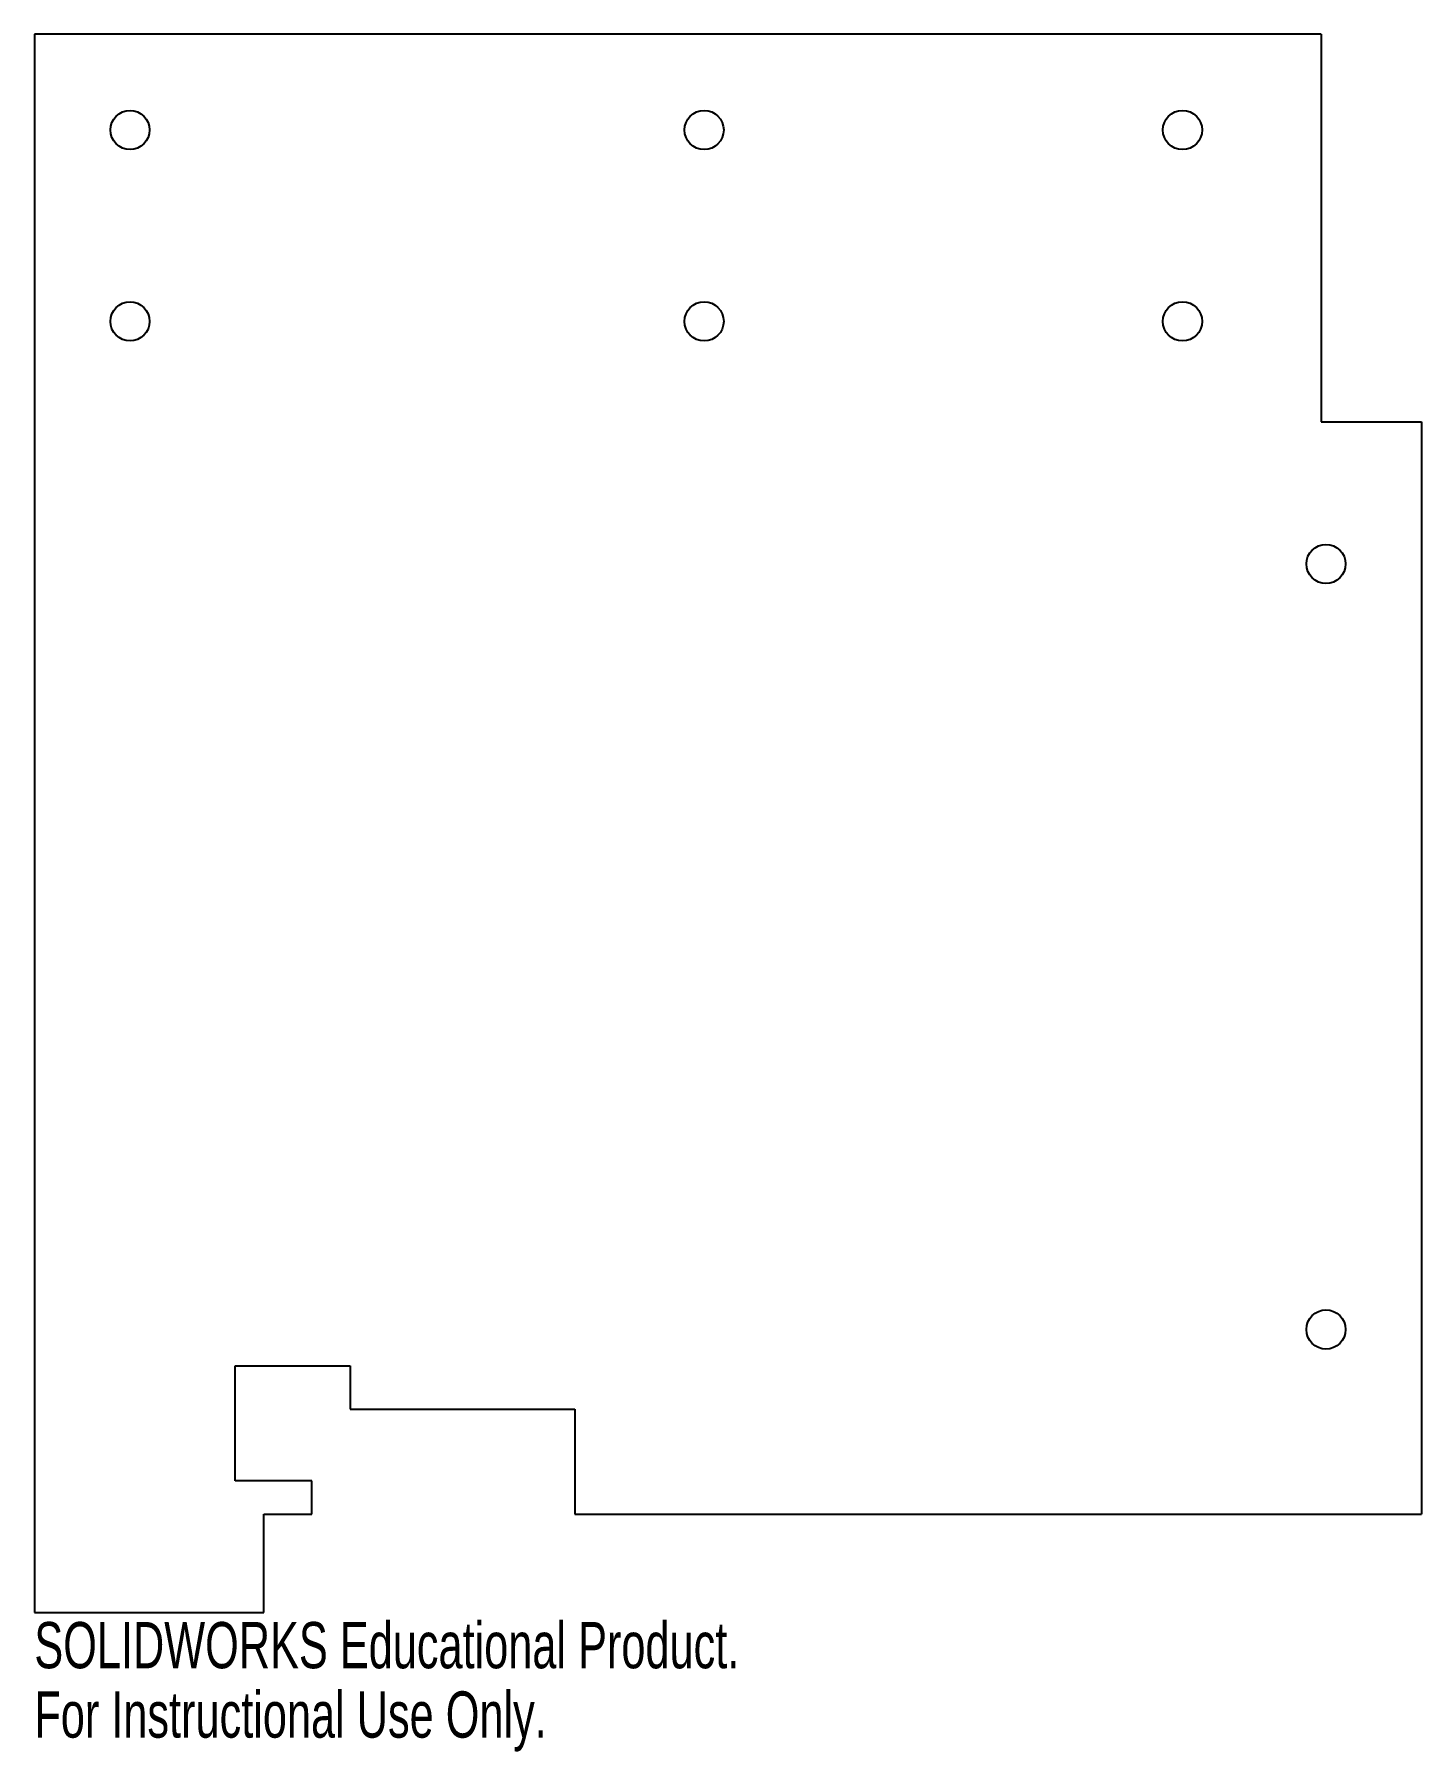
# Model space of a CAD drawing. Header units: millimetres. Extents: x -145 to 0, y -102 to 77.
import ezdxf

# ---------------------------------------------------------------- set-up
doc = ezdxf.new("R2010")
doc.units = ezdxf.units.MM
doc.styles.add('SLDTEXTSTYLE0', font='TXT', dxfattribs={"width": 0.7})

msp = doc.modelspace()

# ---------------------------------------------------------------- linework, layer by layer
at = {"color": 7, "linetype": 'Continuous', "lineweight": 25}
for p, q in [((-10.5, 77.33), (-145, 77.33)), ((-145, 77.33), (-145, -87.58)), ((-10.5, 77.33), (-10.5, 36.83)), ((-10.5, 36.83), (0, 36.83)), ((0, 36.83), (0, -77.33)), ((-124, -73.83), (-124, -61.83)), ((-124, -61.83), (-112, -61.83)), ((-112, -61.83), (-112, -66.33)), ((-112, -66.33), (-88.5, -66.33)), ((-88.5, -66.33), (-88.5, -77.33)), ((-116, -73.83), (-124, -73.83)), ((-116, -77.33), (-116, -73.83)), ((-121, -87.58), (-121, -77.33)), ((-121, -77.33), (-116, -77.33)), ((-88.5, -77.33), (0, -77.33)), ((-145, -87.58), (-121, -87.58))]:
    msp.add_line(p, q, dxfattribs=at)
for centre in [(-135, 67.33), (-75, 67.33), (-25, 67.33), (-135, 47.33), (-75, 47.33), (-25, 47.33), (-10, 21.98), (-10, -58.02)]:
    msp.add_circle(centre, 2.05, dxfattribs=at)

# ---------------------------------------------------------------- texts
at = {"color": 7, "linetype": 'Continuous', "char_height": 4.8336, "attachment_point": 1, "style": 'SLDTEXTSTYLE0'}
for s, insert in [('SOLIDWORKS Educational Product.', (-145, -88.59)), ('For Instructional Use Only.', (-145, -95.84))]:
    msp.add_mtext(s, dxfattribs=dict(at, insert=insert))

doc.saveas('drawing.dxf')
